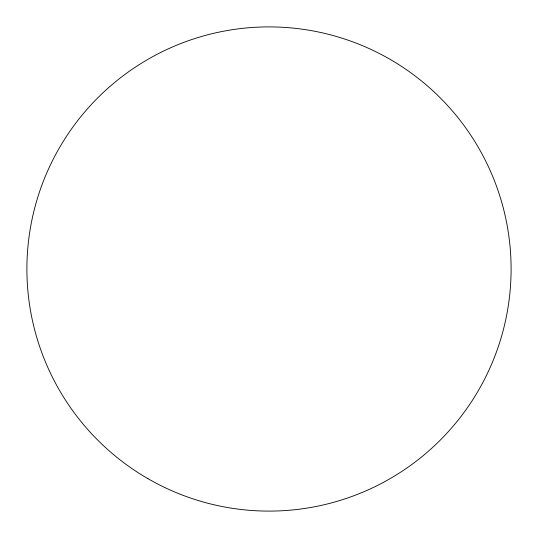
<?xml version="1.0" encoding="UTF-8"?>
<svg xmlns="http://www.w3.org/2000/svg" width="538" height="538" viewBox="0 0 538 538"><rect width="100%" height="100%" fill="white"/><g stroke="black" fill="none" stroke-linecap="round" stroke-linejoin="round"><path stroke-width="0.81" d="M147.95 478.665A242.1 242.1 0 0 0 511.1 269A242.1 242.1 0 0 0 147.95 59.335A242.1 242.1 0 0 0 147.95 478.665"/></g></svg>
